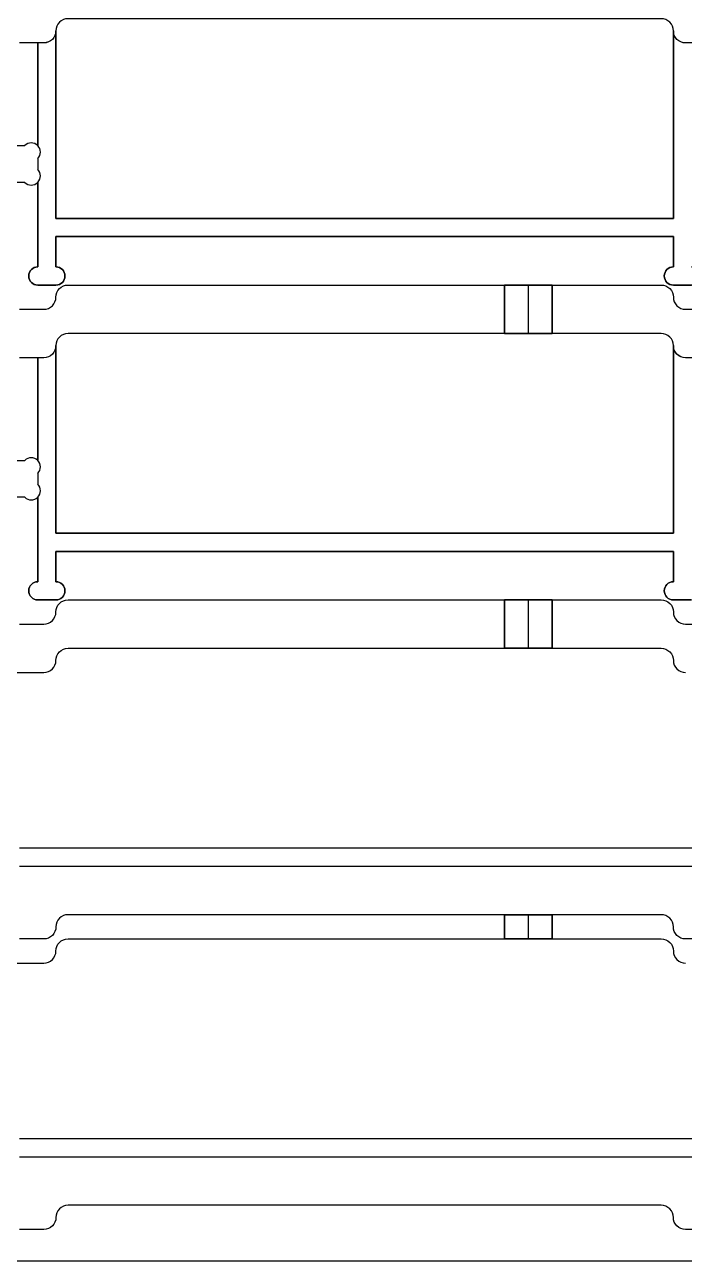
# Model space of a CAD drawing. Extents: x -158 to -62, y -42.7 to 5.3.
# Drawn here: x -140.21 to -126.59, y -42.67 to -17.14 of the extents above; entities that cross this region are included whole.
import ezdxf

# ---------------------------------------------------------------- set-up
doc = ezdxf.new("R2010")
doc.units = 0
doc.header["$MEASUREMENT"] = 0
for name, color, linetype in [('SOLIDS', 4, 'CONTINUOUS'), ('STOCK_PERIMETER', 1, 'CONTINUOUS'), ('TABS', 1, 'CONTINUOUS')]:
    doc.layers.add(name, color=color, linetype=linetype)

msp = doc.modelspace()

# ---------------------------------------------------------------- linework, layer by layer
at = {"layer": 'SOLIDS'}
for p, q in [((-139.57, -21.144, -0.137), (-139.57, -17.269, -0.137)), ((-139.57, -17.269, 0.238), (-139.57, -21.144, 0.238)), ((-139.57, -17.269, -0.137), (-139.57, -17.269, 0.238)), ((-126.82, -21.144, 0.238), (-126.82, -17.269, 0.238)), ((-126.82, -17.269, -0.137), (-126.82, -17.269, 0.238)), ((-126.82, -17.269, -0.137), (-126.82, -21.144, -0.137)), ((-139.945, -17.519, 0.238), (-140.32, -17.519, 0.238)), ((-139.945, -19.639, 0.238), (-139.945, -17.519, 0.238)), ((-139.945, -17.519, 0.238), (-139.945, -17.519, -0.137)), ((-139.945, -17.519, -0.137), (-139.945, -19.639, -0.137)), ((-140.437, -19.639, 0.238), (-140.214, -19.639, 0.238)), ((-140.437, -19.639, -0.5), (-140.214, -19.639, -0.5)), ((-140.214, -19.639, -0.5), (-140.214, -19.639, 0.238)), ((-139.945, -19.639, 0.238), (-139.945, -19.639, -0.137)), ((-139.945, -19.907, -0.5), (-139.945, -20.13, -0.5)), ((-139.945, -19.907, -0.5), (-139.945, -19.907, -0.137)), ((-139.945, -19.907, -0.137), (-139.945, -20.13, -0.137)), ((-139.945, -20.13, -0.5), (-139.945, -20.13, -0.137)), ((-140.214, -20.399, 0.238), (-140.437, -20.399, 0.238)), ((-140.214, -20.399, -0.5), (-140.437, -20.399, -0.5)), ((-140.214, -20.399, -0.5), (-140.214, -20.399, 0.238)), ((-139.945, -22.144, 0.238), (-139.945, -20.399, 0.238)), ((-139.945, -20.399, -0.137), (-139.945, -20.399, 0.238)), ((-139.945, -20.399, -0.137), (-139.945, -22.144, -0.137)), ((-126.82, -21.144, -0.137), (-139.57, -21.144, -0.137)), ((-139.57, -21.144, -0.137), (-139.57, -21.144, 0.238)), ((-139.57, -21.144, 0.238), (-126.82, -21.144, 0.238)), ((-126.82, -21.144, -0.137), (-126.82, -21.144, 0.238)), ((-139.57, -21.519, -0.137), (-126.82, -21.519, -0.137)), ((-139.57, -22.144, -0.137), (-139.57, -21.519, -0.137)), ((-126.82, -21.519, 0.238), (-139.57, -21.519, 0.238)), ((-139.57, -21.519, 0.238), (-139.57, -22.144, 0.238)), ((-139.57, -21.519, 0.238), (-139.57, -21.519, -0.137)), ((-126.82, -21.519, -0.137), (-126.82, -21.519, 0.238)), ((-126.82, -21.519, -0.137), (-126.82, -22.144, -0.137)), ((-126.82, -22.144, 0.238), (-126.82, -21.519, 0.238)), ((-139.945, -22.144, -0.137), (-139.945, -22.144, 0.238)), ((-139.57, -22.144, -0.137), (-139.57, -22.144, 0.238)), ((-126.82, -22.144, -0.137), (-126.82, -22.144, 0.238)), ((-139.32, -22.519, 0.238), (-139.32, -22.519, -0.5)), ((-139.57, -27.644, -0.137), (-139.57, -23.769, -0.137)), ((-139.57, -23.769, 0.238), (-139.57, -27.644, 0.238)), ((-139.57, -23.769, -0.137), (-139.57, -23.769, 0.238)), ((-126.82, -27.644, 0.238), (-126.82, -23.769, 0.238)), ((-126.82, -23.769, -0.137), (-126.82, -23.769, 0.238)), ((-126.82, -23.769, -0.137), (-126.82, -27.644, -0.137)), ((-139.945, -24.019, 0.238), (-140.32, -24.019, 0.238)), ((-139.945, -26.139, 0.238), (-139.945, -24.019, 0.238)), ((-139.945, -24.019, 0.238), (-139.945, -24.019, -0.137)), ((-139.945, -24.019, -0.137), (-139.945, -26.139, -0.137)), ((-140.437, -26.139, 0.238), (-140.214, -26.139, 0.238)), ((-140.437, -26.139, -0.5), (-140.214, -26.139, -0.5)), ((-140.214, -26.139, -0.5), (-140.214, -26.139, 0.238)), ((-139.945, -26.139, 0.238), (-139.945, -26.139, -0.137)), ((-139.945, -26.407, -0.5), (-139.945, -26.63, -0.5)), ((-139.945, -26.407, -0.5), (-139.945, -26.407, -0.137)), ((-139.945, -26.407, -0.137), (-139.945, -26.63, -0.137)), ((-139.945, -26.63, -0.5), (-139.945, -26.63, -0.137)), ((-140.214, -26.899, 0.238), (-140.437, -26.899, 0.238)), ((-140.214, -26.899, -0.5), (-140.437, -26.899, -0.5)), ((-140.214, -26.899, -0.5), (-140.214, -26.899, 0.238)), ((-139.945, -28.644, 0.238), (-139.945, -26.899, 0.238)), ((-139.945, -26.899, -0.137), (-139.945, -26.899, 0.238)), ((-139.945, -26.899, -0.137), (-139.945, -28.644, -0.137)), ((-126.82, -27.644, -0.137), (-139.57, -27.644, -0.137)), ((-139.57, -27.644, -0.137), (-139.57, -27.644, 0.238)), ((-139.57, -27.644, 0.238), (-126.82, -27.644, 0.238)), ((-126.82, -27.644, -0.137), (-126.82, -27.644, 0.238)), ((-139.57, -28.644, -0.137), (-139.57, -28.019, -0.137)), ((-139.57, -28.019, -0.137), (-139.57, -28.019, 0.238)), ((-139.57, -28.019, -0.137), (-126.82, -28.019, -0.137)), ((-139.57, -28.019, 0.238), (-139.57, -28.644, 0.238)), ((-126.82, -28.019, 0.238), (-139.57, -28.019, 0.238)), ((-126.82, -28.019, -0.137), (-126.82, -28.019, 0.238)), ((-126.82, -28.019, -0.137), (-126.82, -28.644, -0.137)), ((-126.82, -28.644, 0.238), (-126.82, -28.019, 0.238)), ((-139.945, -28.644, -0.137), (-139.945, -28.644, 0.238)), ((-139.57, -28.644, -0.137), (-139.57, -28.644, 0.238)), ((-126.82, -28.644, -0.137), (-126.82, -28.644, 0.238)), ((-139.32, -29.019, 0.238), (-139.32, -29.019, -0.5)), ((-140.695, -30.519, -0.5), (-139.82, -30.519, -0.5)), ((-140.32, -30.519, 0.238), (-139.82, -30.519, 0.238)), ((-139.82, -30.519, 0.238), (-139.82, -30.519, -0.5)), ((-126.07, -34.144, -0.137), (-140.32, -34.144, -0.137)), ((-126.07, -34.144, 0.238), (-140.32, -34.144, 0.238)), ((-140.32, -34.519, -0.137), (-126.07, -34.519, -0.137)), ((-140.32, -34.519, 0.238), (-126.07, -34.519, 0.238)), ((-140.695, -36.519, -0.5), (-139.82, -36.519, -0.5)), ((-140.32, -36.519, 0.238), (-139.82, -36.519, 0.238)), ((-139.82, -36.519, -0.5), (-139.82, -36.519, 0.238)), ((-126.07, -40.144, -0.137), (-140.32, -40.144, -0.137)), ((-126.07, -40.144, 0.238), (-140.32, -40.144, 0.238)), ((-140.32, -40.519, -0.137), (-126.07, -40.519, -0.137)), ((-140.32, -40.519, 0.238), (-126.07, -40.519, 0.238))]:
    msp.add_line(p, q, dxfattribs=at)
for points in [[(-126.07, -17.519), (-126.445, -17.519), (-126.57, -17.519, -0.414214), (-126.82, -17.269, 0.414214), (-127.07, -17.019), (-139.32, -17.019, 0.414214), (-139.57, -17.269, -0.414214), (-139.82, -17.519), (-140.32, -17.519)], [(-126.82, -17.269, 0.414214), (-127.07, -17.019), (-139.32, -17.019, 0.414214), (-139.57, -17.269)], [(-139.57, -17.269, -0.414213), (-139.82, -17.519), (-139.945, -17.519)], [(-126.445, -17.519), (-126.57, -17.519, -0.414214), (-126.82, -17.269)], [(-139.945, -22.144, 1), (-139.945, -22.519), (-139.57, -22.519, 1), (-139.57, -22.144)], [(-139.57, -22.144, -1), (-139.57, -22.519), (-139.945, -22.519, -1), (-139.945, -22.144)], [(-126.82, -22.144, 1), (-126.82, -22.519), (-126.445, -22.519, 1), (-126.445, -22.144)], [(-126.445, -22.144, -1), (-126.445, -22.519), (-126.82, -22.519, -1), (-126.82, -22.144)], [(-140.32, -23.019), (-139.82, -23.019, 0.414214), (-139.57, -22.769, -0.414214), (-139.32, -22.519)], [(-140.32, -23.019), (-139.82, -23.019, 0.414214), (-139.57, -22.769, -0.414214), (-139.32, -22.519)], [(-139.32, -22.519), (-127.07, -22.519, -0.414214), (-126.82, -22.769, 0.414214), (-126.57, -23.019), (-126.07, -23.019)], [(-139.32, -22.519), (-127.07, -22.519, -0.414214), (-126.82, -22.769, 0.414214), (-126.57, -23.019), (-126.07, -23.019)], [(-126.07, -24.019), (-126.445, -24.019), (-126.57, -24.019, -0.414214), (-126.82, -23.769, 0.414214), (-127.07, -23.519), (-139.32, -23.519, 0.414214), (-139.57, -23.769, -0.414214), (-139.82, -24.019), (-140.32, -24.019)], [(-126.82, -23.769, 0.414214), (-127.07, -23.519), (-139.32, -23.519, 0.414214), (-139.57, -23.769)], [(-139.57, -23.769, -0.414214), (-139.82, -24.019), (-139.945, -24.019)], [(-126.445, -24.019), (-126.57, -24.019, -0.414213), (-126.82, -23.769)], [(-139.945, -28.644, 1), (-139.945, -29.019), (-139.57, -29.019, 1), (-139.57, -28.644)], [(-139.57, -28.644, -1), (-139.57, -29.019), (-139.945, -29.019, -1), (-139.945, -28.644)], [(-126.82, -28.644, 1), (-126.82, -29.019), (-126.445, -29.019)], [(-126.445, -29.019), (-126.82, -29.019, -1), (-126.82, -28.644)], [(-140.32, -29.519), (-139.82, -29.519, 0.414214), (-139.57, -29.269, -0.414214), (-139.32, -29.019)], [(-140.32, -29.519), (-139.82, -29.519, 0.414214), (-139.57, -29.269, -0.414214), (-139.32, -29.019)], [(-139.32, -29.019), (-127.07, -29.019, -0.414214), (-126.82, -29.269, 0.414214), (-126.57, -29.519), (-126.07, -29.519)], [(-139.32, -29.019), (-127.07, -29.019, -0.414214), (-126.82, -29.269, 0.414214), (-126.57, -29.519), (-126.07, -29.519)], [(-139.82, -30.519, 0.414214), (-139.57, -30.269, -0.414214), (-139.32, -30.019), (-127.07, -30.019, -0.414214), (-126.82, -30.269, 0.414214), (-126.57, -30.519)], [(-139.82, -30.519, 0.414214), (-139.57, -30.269, -0.414214), (-139.32, -30.019), (-127.07, -30.019, -0.414214), (-126.82, -30.269, 0.414214), (-126.57, -30.519)], [(-126.07, -36.019), (-126.57, -36.019, -0.414214), (-126.82, -35.769, 0.414214), (-127.07, -35.519), (-139.32, -35.519, 0.414214), (-139.57, -35.769, -0.414214), (-139.82, -36.019), (-140.32, -36.019)], [(-126.07, -36.019), (-126.57, -36.019, -0.414214), (-126.82, -35.769, 0.414214), (-127.07, -35.519), (-139.32, -35.519, 0.414214), (-139.57, -35.769, -0.414214), (-139.82, -36.019), (-140.32, -36.019)], [(-139.82, -36.519, 0.414214), (-139.57, -36.269, -0.414214), (-139.32, -36.019), (-127.07, -36.019, -0.414214), (-126.82, -36.269, 0.414214), (-126.57, -36.519)], [(-139.82, -36.519, 0.414214), (-139.57, -36.269, -0.414214), (-139.32, -36.019), (-127.07, -36.019, -0.414214), (-126.82, -36.269, 0.414214), (-126.57, -36.519)], [(-126.07, -42.019), (-126.57, -42.019, -0.414214), (-126.82, -41.769, 0.414214), (-127.07, -41.519), (-139.32, -41.519, 0.414214), (-139.57, -41.769, -0.414214), (-139.82, -42.019), (-140.32, -42.019)], [(-126.07, -42.019), (-126.57, -42.019, -0.414214), (-126.82, -41.769, 0.414214), (-127.07, -41.519), (-139.32, -41.519, 0.414214), (-139.57, -41.769, -0.414214), (-139.82, -42.019), (-140.32, -42.019)]]:
    msp.add_lwpolyline(points, format="xyb", dxfattribs=at)
for centre, start, end in [((-140.08, -19.773, 0.238), 45, 135), ((-140.08, -19.773, -0.5), 315, 135), ((-140.08, -19.773, -0.137), 315, 45), ((-140.08, -20.264, -0.5), 225, 45), ((-140.08, -20.264, -0.137), 315, 45), ((-140.08, -20.264, 0.238), 225, 315), ((-140.08, -26.273, 0.238), 45, 135), ((-140.08, -26.273, -0.5), 315, 135), ((-140.08, -26.273, -0.137), 315, 45), ((-140.08, -26.764, -0.5), 225, 45), ((-140.08, -26.764, -0.137), 315, 45), ((-140.08, -26.764, 0.238), 225, 315)]:
    msp.add_arc(centre, 0.19, start, end, dxfattribs=at)
at = {"layer": 'STOCK_PERIMETER'}
msp.add_lwpolyline([(-158.023, -42.674), (-158.023, 5.326), (-62.023, 5.326), (-62.023, -42.674)], close=True, dxfattribs=at)
at = {"layer": 'TABS'}
for p, q in [((-130.305, -22.519, -0.5), (-130.305, -22.519, -0.382)), ((-129.321, -22.519, -0.382), (-130.305, -22.519, -0.382)), ((-130.305, -22.519, -0.5), (-129.321, -22.519, -0.5)), ((-130.305, -22.519, -0.5), (-130.305, -23.519, -0.5)), ((-130.305, -22.519, -0.382), (-130.305, -23.519, -0.382)), ((-130.305, -23.519, -0.441), (-130.305, -22.519, -0.441)), ((-129.813, -23.519, -0.5), (-129.813, -22.519, -0.5)), ((-129.813, -23.519, -0.382), (-129.813, -22.519, -0.382)), ((-129.321, -22.519, -0.382), (-129.321, -22.519, -0.5)), ((-129.321, -23.519, -0.5), (-129.321, -22.519, -0.5)), ((-129.321, -23.519, -0.382), (-129.321, -22.519, -0.382)), ((-129.321, -22.519, -0.441), (-129.321, -23.519, -0.441)), ((-130.305, -23.519, -0.382), (-130.305, -23.519, -0.5)), ((-129.321, -23.519, -0.5), (-130.305, -23.519, -0.5)), ((-130.305, -23.519, -0.382), (-129.321, -23.519, -0.382)), ((-129.321, -23.519, -0.5), (-129.321, -23.519, -0.382)), ((-130.305, -29.019, -0.5), (-130.305, -29.019, -0.382)), ((-130.305, -29.019, -0.5), (-129.321, -29.019, -0.5)), ((-129.321, -29.019, -0.382), (-130.305, -29.019, -0.382)), ((-130.305, -29.019, -0.5), (-130.305, -30.019, -0.5)), ((-130.305, -29.019, -0.382), (-130.305, -30.019, -0.382)), ((-130.305, -30.019, -0.441), (-130.305, -29.019, -0.441)), ((-129.813, -30.019, -0.5), (-129.813, -29.019, -0.5)), ((-129.813, -30.019, -0.382), (-129.813, -29.019, -0.382)), ((-129.321, -29.019, -0.382), (-129.321, -29.019, -0.5)), ((-129.321, -30.019, -0.5), (-129.321, -29.019, -0.5)), ((-129.321, -30.019, -0.382), (-129.321, -29.019, -0.382)), ((-129.321, -29.019, -0.441), (-129.321, -30.019, -0.441)), ((-130.305, -30.019, -0.5), (-130.305, -30.019, -0.382)), ((-130.305, -30.019, -0.5), (-129.321, -30.019, -0.5)), ((-129.321, -30.019, -0.382), (-130.305, -30.019, -0.382)), ((-129.321, -30.019, -0.382), (-129.321, -30.019, -0.5)), ((-130.305, -35.519, -0.382), (-130.305, -35.519, -0.5)), ((-130.305, -35.519, -0.382), (-129.321, -35.519, -0.382)), ((-130.305, -35.519, -0.5), (-130.305, -36.019, -0.5)), ((-130.305, -35.519, -0.382), (-130.305, -36.019, -0.382)), ((-129.321, -35.519, -0.5), (-130.305, -35.519, -0.5)), ((-130.305, -36.019, -0.441), (-130.305, -35.519, -0.441)), ((-129.813, -36.019, -0.5), (-129.813, -35.519, -0.5)), ((-129.813, -36.019, -0.382), (-129.813, -35.519, -0.382)), ((-129.321, -35.519, -0.5), (-129.321, -35.519, -0.382)), ((-129.321, -36.019, -0.5), (-129.321, -35.519, -0.5)), ((-129.321, -36.019, -0.382), (-129.321, -35.519, -0.382)), ((-129.321, -35.519, -0.441), (-129.321, -36.019, -0.441)), ((-130.305, -36.019, -0.5), (-130.305, -36.019, -0.382)), ((-129.321, -36.019, -0.382), (-130.305, -36.019, -0.382)), ((-130.305, -36.019, -0.5), (-129.321, -36.019, -0.5)), ((-129.321, -36.019, -0.382), (-129.321, -36.019, -0.5))]:
    msp.add_line(p, q, dxfattribs=at)

doc.saveas('drawing.dxf')
